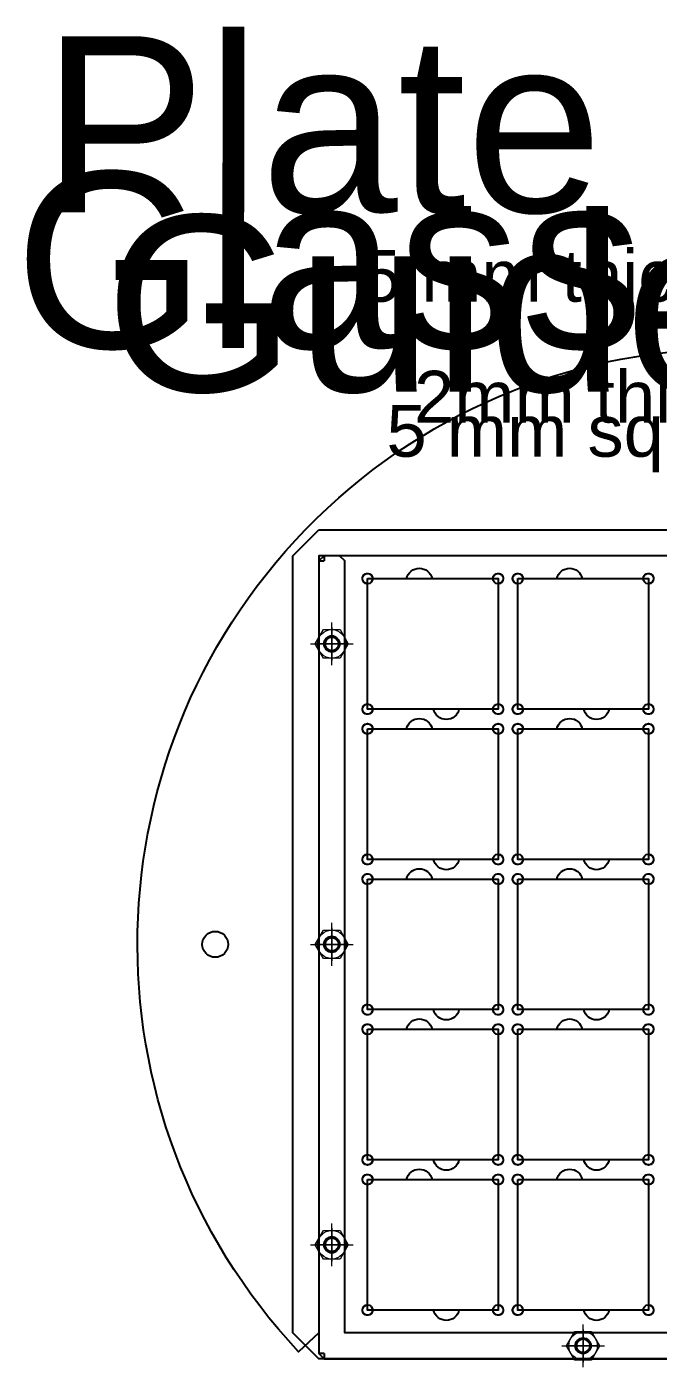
# Model space of a CAD drawing. Header units: millimetres. Extents: x -136 to 135, y -82 to 177.
# Drawn here: x -136.4 to -14.5, y -81.6 to 177.1 of the extents above; entities that cross this region are included whole.
import ezdxf

# ---------------------------------------------------------------- set-up
doc = ezdxf.new("R2010")
doc.units = ezdxf.units.MM
doc.linetypes.add('CENTER', pattern=[50.8, 31.75, -6.35, 6.35, -6.35])
doc.linetypes.add('HIDDEN', pattern=[9.525, 6.35, -3.175])
for name, color, linetype in [('Corner holes', 6, 'Continuous'), ('Glass holder', 1, 'Continuous'), ('Guide M3 Nuts', 7, 'Continuous'), ('Guide M3 Threaded Bars', 7, 'Continuous'), ('Guide rails', 3, 'Continuous'), ('Plate holder', 5, 'Continuous'), ('Square cut-outs', 7, 'Continuous')]:
    doc.layers.add(name, color=color, linetype=linetype)
doc.styles.add('Arial', font='arial.ttf')

msp = doc.modelspace()

# ---------------------------------------------------------------- linework, layer by layer
at = {"layer": 'Corner holes'}
for centre in [(-70.6, 70.6), (-45.4, 70.6), (-41.6, 70.6), (-16.4, 70.6), (-70.6, 45.4), (-45.4, 45.4), (-41.6, 45.4), (-16.4, 45.4), (-70.6, 41.6), (-45.4, 41.6), (-41.6, 41.6), (-16.4, 41.6), (-70.6, 16.4), (-45.4, 16.4), (-41.6, 16.4), (-16.4, 16.4), (-70.6, 12.6), (-70.6, 12.6), (-45.4, 12.6), (-45.4, 12.6), (-41.6, 12.6), (-41.6, 12.6), (-16.4, 12.6), (-16.4, 12.6), (-70.6, -12.6), (-70.6, -12.6), (-45.4, -12.6), (-45.4, -12.6), (-41.6, -12.6), (-41.6, -12.6), (-16.4, -12.6), (-16.4, -12.6), (-70.6, -16.4), (-70.6, -16.4), (-45.4, -16.4), (-45.4, -16.4), (-41.6, -16.4), (-41.6, -16.4), (-16.4, -16.4), (-16.4, -16.4), (-70.6, -41.6), (-70.6, -41.6), (-45.4, -41.6), (-45.4, -41.6), (-41.6, -41.6), (-41.6, -41.6), (-16.4, -41.6), (-16.4, -41.6), (-70.6, -45.4), (-70.6, -45.4), (-45.4, -45.4), (-45.4, -45.4), (-41.6, -45.4), (-41.6, -45.4), (-16.4, -45.4), (-16.4, -45.4), (-70.6, -70.6), (-70.6, -70.6), (-45.4, -70.6), (-45.4, -70.6), (-41.6, -70.6), (-41.6, -70.6), (-16.4, -70.6), (-16.4, -70.6)]:
    msp.add_circle(centre, 1, dxfattribs=at)
at = {"layer": 'Glass holder'}
for p, q in [((-80, 80, 2), (-80, 80)), ((-85, 75, 2), (-85, 75)), ((-69.6, 70.6, 2), (-69.6, 70.6)), ((-63.05, 70.6, 2), (-63.05, 70.6)), ((-58.15, 70.6), (-58.15, 70.6, 2)), ((-46.4, 70.6, 2), (-46.4, 70.6)), ((-40.6, 70.6, 2), (-40.6, 70.6)), ((-34.05, 70.6, 2), (-34.05, 70.6)), ((-29.15, 70.6), (-29.15, 70.6, 2)), ((-17.4, 70.6, 2), (-17.4, 70.6)), ((-70.6, 69.6, 2), (-70.6, 69.6)), ((-45.4, 69.6, 2), (-45.4, 69.6)), ((-41.6, 69.6, 2), (-41.6, 69.6)), ((-16.4, 69.6, 2), (-16.4, 69.6)), ((-70.6, 46.4, 2), (-70.6, 46.4)), ((-69.6, 45.4, 2), (-69.6, 45.4)), ((-57.85, 45.4, 2), (-57.85, 45.4)), ((-52.95, 45.4, 2), (-52.95, 45.4)), ((-46.4, 45.4, 2), (-46.4, 45.4)), ((-45.4, 46.4, 2), (-45.4, 46.4)), ((-41.6, 46.4, 2), (-41.6, 46.4)), ((-40.6, 45.4, 2), (-40.6, 45.4)), ((-28.85, 45.4, 2), (-28.85, 45.4)), ((-23.95, 45.4, 2), (-23.95, 45.4)), ((-17.4, 45.4, 2), (-17.4, 45.4)), ((-16.4, 46.4, 2), (-16.4, 46.4)), ((-69.6, 41.6, 2), (-69.6, 41.6)), ((-63.05, 41.6, 2), (-63.05, 41.6)), ((-58.15, 41.6), (-58.15, 41.6, 2)), ((-46.4, 41.6, 2), (-46.4, 41.6)), ((-40.6, 41.6, 2), (-40.6, 41.6)), ((-34.05, 41.6, 2), (-34.05, 41.6)), ((-29.15, 41.6), (-29.15, 41.6, 2)), ((-17.4, 41.6, 2), (-17.4, 41.6)), ((-70.6, 40.6, 2), (-70.6, 40.6)), ((-45.4, 40.6, 2), (-45.4, 40.6)), ((-41.6, 40.6, 2), (-41.6, 40.6)), ((-16.4, 40.6, 2), (-16.4, 40.6)), ((-70.6, 17.4, 2), (-70.6, 17.4)), ((-69.6, 16.4, 2), (-69.6, 16.4)), ((-57.85, 16.4, 2), (-57.85, 16.4)), ((-52.95, 16.4, 2), (-52.95, 16.4)), ((-46.4, 16.4, 2), (-46.4, 16.4)), ((-45.4, 17.4, 2), (-45.4, 17.4)), ((-41.6, 17.4, 2), (-41.6, 17.4)), ((-40.6, 16.4, 2), (-40.6, 16.4)), ((-28.85, 16.4, 2), (-28.85, 16.4)), ((-23.95, 16.4, 2), (-23.95, 16.4)), ((-17.4, 16.4, 2), (-17.4, 16.4)), ((-16.4, 17.4, 2), (-16.4, 17.4)), ((-70.6, 11.6, 2), (-70.6, 11.6)), ((-69.6, 12.6, 2), (-69.6, 12.6)), ((-63.05, 12.6, 2), (-63.05, 12.6)), ((-58.15, 12.6), (-58.15, 12.6, 2)), ((-46.4, 12.6, 2), (-46.4, 12.6)), ((-45.4, 11.6, 2), (-45.4, 11.6)), ((-41.6, 11.6, 2), (-41.6, 11.6)), ((-40.6, 12.6, 2), (-40.6, 12.6)), ((-34.05, 12.6, 2), (-34.05, 12.6)), ((-29.15, 12.6), (-29.15, 12.6, 2)), ((-17.4, 12.6, 2), (-17.4, 12.6)), ((-16.4, 11.6, 2), (-16.4, 11.6)), ((-70.6, -11.6, 2), (-70.6, -11.6)), ((-69.6, -12.6, 2), (-69.6, -12.6)), ((-57.85, -12.6, 2), (-57.85, -12.6)), ((-52.95, -12.6, 2), (-52.95, -12.6)), ((-46.4, -12.6, 2), (-46.4, -12.6)), ((-45.4, -11.6, 2), (-45.4, -11.6)), ((-41.6, -11.6, 2), (-41.6, -11.6)), ((-40.6, -12.6, 2), (-40.6, -12.6)), ((-28.85, -12.6, 2), (-28.85, -12.6)), ((-23.95, -12.6, 2), (-23.95, -12.6)), ((-17.4, -12.6, 2), (-17.4, -12.6)), ((-16.4, -11.6, 2), (-16.4, -11.6)), ((-70.6, -17.4, 2), (-70.6, -17.4)), ((-69.6, -16.4, 2), (-69.6, -16.4)), ((-63.05, -16.4, 2), (-63.05, -16.4)), ((-58.15, -16.4), (-58.15, -16.4, 2)), ((-46.4, -16.4, 2), (-46.4, -16.4)), ((-45.4, -17.4, 2), (-45.4, -17.4)), ((-41.6, -17.4, 2), (-41.6, -17.4)), ((-40.6, -16.4, 2), (-40.6, -16.4)), ((-34.05, -16.4, 2), (-34.05, -16.4)), ((-29.15, -16.4), (-29.15, -16.4, 2)), ((-17.4, -16.4, 2), (-17.4, -16.4)), ((-16.4, -17.4, 2), (-16.4, -17.4)), ((-70.6, -40.6, 2), (-70.6, -40.6)), ((-45.4, -40.6, 2), (-45.4, -40.6)), ((-41.6, -40.6, 2), (-41.6, -40.6)), ((-16.4, -40.6, 2), (-16.4, -40.6)), ((-69.6, -41.6, 2), (-69.6, -41.6)), ((-57.85, -41.6, 2), (-57.85, -41.6)), ((-52.95, -41.6, 2), (-52.95, -41.6)), ((-46.4, -41.6, 2), (-46.4, -41.6)), ((-40.6, -41.6, 2), (-40.6, -41.6)), ((-28.85, -41.6, 2), (-28.85, -41.6)), ((-23.95, -41.6, 2), (-23.95, -41.6)), ((-17.4, -41.6, 2), (-17.4, -41.6)), ((-70.6, -46.4, 2), (-70.6, -46.4)), ((-69.6, -45.4, 2), (-69.6, -45.4)), ((-63.05, -45.4, 2), (-63.05, -45.4)), ((-58.15, -45.4), (-58.15, -45.4, 2)), ((-46.4, -45.4, 2), (-46.4, -45.4)), ((-45.4, -46.4, 2), (-45.4, -46.4)), ((-41.6, -46.4, 2), (-41.6, -46.4)), ((-40.6, -45.4, 2), (-40.6, -45.4)), ((-34.05, -45.4, 2), (-34.05, -45.4)), ((-29.15, -45.4), (-29.15, -45.4, 2)), ((-17.4, -45.4, 2), (-17.4, -45.4)), ((-16.4, -46.4, 2), (-16.4, -46.4)), ((-70.6, -69.6, 2), (-70.6, -69.6)), ((-45.4, -69.6, 2), (-45.4, -69.6)), ((-41.6, -69.6, 2), (-41.6, -69.6)), ((-16.4, -69.6, 2), (-16.4, -69.6)), ((-69.6, -70.6, 2), (-69.6, -70.6)), ((-57.85, -70.6, 2), (-57.85, -70.6)), ((-52.95, -70.6, 2), (-52.95, -70.6)), ((-46.4, -70.6, 2), (-46.4, -70.6)), ((-40.6, -70.6, 2), (-40.6, -70.6)), ((-28.85, -70.6, 2), (-28.85, -70.6)), ((-23.95, -70.6, 2), (-23.95, -70.6)), ((-17.4, -70.6, 2), (-17.4, -70.6)), ((-85, -75, 2), (-85, -75)), ((-80, -80, 2), (-80, -80))]:
    msp.add_line(p, q, dxfattribs=at)
at = {"layer": 'Glass holder', "flags": 128}
for points in [[(-69.6, 70.6), (-63.05, 70.6, -0.816497), (-58.15, 70.6), (-46.4, 70.6, -2.414214), (-45.4, 69.6), (-45.4, 46.4, -2.414214), (-46.4, 45.4), (-52.95, 45.4, -0.816497), (-57.85, 45.4), (-69.6, 45.4, -2.414214), (-70.6, 46.4), (-70.6, 69.6, -2.414214), (-69.6, 70.6, 2.457587)], [(-69.6, 70.6), (-63.05, 70.6, -0.816497), (-58.15, 70.6), (-46.4, 70.6, -2.414214), (-45.4, 69.6), (-45.4, 46.4, -2.414214), (-46.4, 45.4), (-52.95, 45.4, -0.816497), (-57.85, 45.4), (-69.6, 45.4, -2.414214), (-70.6, 46.4), (-70.6, 69.6, -2.414214), (-69.6, 70.6, 2.457587)], [(-69.6, 70.6), (-63.05, 70.6, -0.816497), (-58.15, 70.6), (-46.4, 70.6, -2.414214), (-45.4, 69.6), (-45.4, 46.4, -2.414214), (-46.4, 45.4), (-52.95, 45.4, -0.816497), (-57.85, 45.4), (-69.6, 45.4, -2.414214), (-70.6, 46.4), (-70.6, 69.6, -2.414214), (-69.6, 70.6, 2.457587)], [(-69.6, 70.6), (-63.05, 70.6, -0.816497), (-58.15, 70.6), (-46.4, 70.6, -2.414214), (-45.4, 69.6), (-45.4, 46.4, -2.414214), (-46.4, 45.4), (-52.95, 45.4, -0.816497), (-57.85, 45.4), (-69.6, 45.4, -2.414214), (-70.6, 46.4), (-70.6, 69.6, -2.414214), (-69.6, 70.6, 2.457587)], [(-40.6, 70.6), (-34.05, 70.6, -0.816497), (-29.15, 70.6), (-17.4, 70.6, -2.414214), (-16.4, 69.6), (-16.4, 46.4, -2.414214), (-17.4, 45.4), (-23.95, 45.4, -0.816497), (-28.85, 45.4), (-40.6, 45.4, -2.414214), (-41.6, 46.4), (-41.6, 69.6, -2.414214), (-40.6, 70.6, 2.457587)], [(-40.6, 70.6), (-34.05, 70.6, -0.816497), (-29.15, 70.6), (-17.4, 70.6, -2.414214), (-16.4, 69.6), (-16.4, 46.4, -2.414214), (-17.4, 45.4), (-23.95, 45.4, -0.816497), (-28.85, 45.4), (-40.6, 45.4, -2.414214), (-41.6, 46.4), (-41.6, 69.6, -2.414214), (-40.6, 70.6, 2.457587)], [(-40.6, 70.6), (-34.05, 70.6, -0.816497), (-29.15, 70.6), (-17.4, 70.6, -2.414214), (-16.4, 69.6), (-16.4, 46.4, -2.414214), (-17.4, 45.4), (-23.95, 45.4, -0.816497), (-28.85, 45.4), (-40.6, 45.4, -2.414214), (-41.6, 46.4), (-41.6, 69.6, -2.414214), (-40.6, 70.6, 2.457587)], [(-40.6, 70.6), (-34.05, 70.6, -0.816497), (-29.15, 70.6), (-17.4, 70.6, -2.414214), (-16.4, 69.6), (-16.4, 46.4, -2.414214), (-17.4, 45.4), (-23.95, 45.4, -0.816497), (-28.85, 45.4), (-40.6, 45.4, -2.414214), (-41.6, 46.4), (-41.6, 69.6, -2.414214), (-40.6, 70.6, 2.457587)], [(-69.6, 41.6), (-63.05, 41.6, -0.816497), (-58.15, 41.6), (-46.4, 41.6, -2.414214), (-45.4, 40.6), (-45.4, 17.4, -2.414214), (-46.4, 16.4), (-52.95, 16.4, -0.816497), (-57.85, 16.4), (-69.6, 16.4, -2.414214), (-70.6, 17.4), (-70.6, 40.6, -2.414214), (-69.6, 41.6, 2.457587)], [(-69.6, 41.6), (-63.05, 41.6, -0.816497), (-58.15, 41.6), (-46.4, 41.6, -2.414214), (-45.4, 40.6), (-45.4, 17.4, -2.414214), (-46.4, 16.4), (-52.95, 16.4, -0.816497), (-57.85, 16.4), (-69.6, 16.4, -2.414214), (-70.6, 17.4), (-70.6, 40.6, -2.414214), (-69.6, 41.6, 2.457587)], [(-69.6, 41.6), (-63.05, 41.6, -0.816497), (-58.15, 41.6), (-46.4, 41.6, -2.414214), (-45.4, 40.6), (-45.4, 17.4, -2.414214), (-46.4, 16.4), (-52.95, 16.4, -0.816497), (-57.85, 16.4), (-69.6, 16.4, -2.414214), (-70.6, 17.4), (-70.6, 40.6, -2.414214), (-69.6, 41.6, 2.457587)], [(-69.6, 41.6), (-63.05, 41.6, -0.816497), (-58.15, 41.6), (-46.4, 41.6, -2.414214), (-45.4, 40.6), (-45.4, 17.4, -2.414214), (-46.4, 16.4), (-52.95, 16.4, -0.816497), (-57.85, 16.4), (-69.6, 16.4, -2.414214), (-70.6, 17.4), (-70.6, 40.6, -2.414214), (-69.6, 41.6, 2.457587)], [(-40.6, 41.6), (-34.05, 41.6, -0.816497), (-29.15, 41.6), (-17.4, 41.6, -2.414214), (-16.4, 40.6), (-16.4, 17.4, -2.414214), (-17.4, 16.4), (-23.95, 16.4, -0.816497), (-28.85, 16.4), (-40.6, 16.4, -2.414214), (-41.6, 17.4), (-41.6, 40.6, -2.414214), (-40.6, 41.6, 2.457587)], [(-40.6, 41.6), (-34.05, 41.6, -0.816497), (-29.15, 41.6), (-17.4, 41.6, -2.414214), (-16.4, 40.6), (-16.4, 17.4, -2.414214), (-17.4, 16.4), (-23.95, 16.4, -0.816497), (-28.85, 16.4), (-40.6, 16.4, -2.414214), (-41.6, 17.4), (-41.6, 40.6, -2.414214), (-40.6, 41.6, 2.457587)], [(-40.6, 41.6), (-34.05, 41.6, -0.816497), (-29.15, 41.6), (-17.4, 41.6, -2.414214), (-16.4, 40.6), (-16.4, 17.4, -2.414214), (-17.4, 16.4), (-23.95, 16.4, -0.816497), (-28.85, 16.4), (-40.6, 16.4, -2.414214), (-41.6, 17.4), (-41.6, 40.6, -2.414214), (-40.6, 41.6, 2.457587)], [(-40.6, 41.6), (-34.05, 41.6, -0.816497), (-29.15, 41.6), (-17.4, 41.6, -2.414214), (-16.4, 40.6), (-16.4, 17.4, -2.414214), (-17.4, 16.4), (-23.95, 16.4, -0.816497), (-28.85, 16.4), (-40.6, 16.4, -2.414214), (-41.6, 17.4), (-41.6, 40.6, -2.414214), (-40.6, 41.6, 2.457587)], [(-69.6, 12.6), (-63.05, 12.6, -0.816497), (-58.15, 12.6), (-46.4, 12.6, -2.414214), (-45.4, 11.6), (-45.4, -11.6, -2.414214), (-46.4, -12.6), (-52.95, -12.6, -0.816497), (-57.85, -12.6), (-69.6, -12.6, -2.414214), (-70.6, -11.6), (-70.6, 11.6, -2.414214), (-69.6, 12.6, 2.457587)], [(-69.6, 12.6), (-63.05, 12.6, -0.816497), (-58.15, 12.6), (-46.4, 12.6, -2.414214), (-45.4, 11.6), (-45.4, -11.6, -2.414214), (-46.4, -12.6), (-52.95, -12.6, -0.816497), (-57.85, -12.6), (-69.6, -12.6, -2.414214), (-70.6, -11.6), (-70.6, 11.6, -2.414214), (-69.6, 12.6, 2.457587)], [(-69.6, 12.6), (-63.05, 12.6, -0.816497), (-58.15, 12.6), (-46.4, 12.6, -2.414214), (-45.4, 11.6), (-45.4, -11.6, -2.414214), (-46.4, -12.6), (-52.95, -12.6, -0.816497), (-57.85, -12.6), (-69.6, -12.6, -2.414214), (-70.6, -11.6), (-70.6, 11.6, -2.414214), (-69.6, 12.6, 2.457587)], [(-69.6, 12.6), (-63.05, 12.6, -0.816497), (-58.15, 12.6), (-46.4, 12.6, -2.414214), (-45.4, 11.6), (-45.4, -11.6, -2.414214), (-46.4, -12.6), (-52.95, -12.6, -0.816497), (-57.85, -12.6), (-69.6, -12.6, -2.414214), (-70.6, -11.6), (-70.6, 11.6, -2.414214), (-69.6, 12.6, 2.457587)], [(-40.6, 12.6), (-34.05, 12.6, -0.816497), (-29.15, 12.6), (-17.4, 12.6, -2.414214), (-16.4, 11.6), (-16.4, -11.6, -2.414214), (-17.4, -12.6), (-23.95, -12.6, -0.816497), (-28.85, -12.6), (-40.6, -12.6, -2.414214), (-41.6, -11.6), (-41.6, 11.6, -2.414214), (-40.6, 12.6, 2.457587)], [(-40.6, 12.6), (-34.05, 12.6, -0.816497), (-29.15, 12.6), (-17.4, 12.6, -2.414214), (-16.4, 11.6), (-16.4, -11.6, -2.414214), (-17.4, -12.6), (-23.95, -12.6, -0.816497), (-28.85, -12.6), (-40.6, -12.6, -2.414214), (-41.6, -11.6), (-41.6, 11.6, -2.414214), (-40.6, 12.6, 2.457587)], [(-40.6, 12.6), (-34.05, 12.6, -0.816497), (-29.15, 12.6), (-17.4, 12.6, -2.414214), (-16.4, 11.6), (-16.4, -11.6, -2.414214), (-17.4, -12.6), (-23.95, -12.6, -0.816497), (-28.85, -12.6), (-40.6, -12.6, -2.414214), (-41.6, -11.6), (-41.6, 11.6, -2.414214), (-40.6, 12.6, 2.457587)], [(-40.6, 12.6), (-34.05, 12.6, -0.816497), (-29.15, 12.6), (-17.4, 12.6, -2.414214), (-16.4, 11.6), (-16.4, -11.6, -2.414214), (-17.4, -12.6), (-23.95, -12.6, -0.816497), (-28.85, -12.6), (-40.6, -12.6, -2.414214), (-41.6, -11.6), (-41.6, 11.6, -2.414214), (-40.6, 12.6, 2.457587)], [(-69.6, -16.4), (-63.05, -16.4, -0.816497), (-58.15, -16.4), (-46.4, -16.4, -2.414214), (-45.4, -17.4), (-45.4, -40.6, -2.414214), (-46.4, -41.6), (-52.95, -41.6, -0.816497), (-57.85, -41.6), (-69.6, -41.6, -2.414214), (-70.6, -40.6), (-70.6, -17.4, -2.414214), (-69.6, -16.4, 2.457587)], [(-69.6, -16.4), (-63.05, -16.4, -0.816497), (-58.15, -16.4), (-46.4, -16.4, -2.414214), (-45.4, -17.4), (-45.4, -40.6, -2.414214), (-46.4, -41.6), (-52.95, -41.6, -0.816497), (-57.85, -41.6), (-69.6, -41.6, -2.414214), (-70.6, -40.6), (-70.6, -17.4, -2.414214), (-69.6, -16.4, 2.457587)], [(-69.6, -16.4), (-63.05, -16.4, -0.816497), (-58.15, -16.4), (-46.4, -16.4, -2.414214), (-45.4, -17.4), (-45.4, -40.6, -2.414214), (-46.4, -41.6), (-52.95, -41.6, -0.816497), (-57.85, -41.6), (-69.6, -41.6, -2.414214), (-70.6, -40.6), (-70.6, -17.4, -2.414214), (-69.6, -16.4, 2.457587)], [(-69.6, -16.4), (-63.05, -16.4, -0.816497), (-58.15, -16.4), (-46.4, -16.4, -2.414214), (-45.4, -17.4), (-45.4, -40.6, -2.414214), (-46.4, -41.6), (-52.95, -41.6, -0.816497), (-57.85, -41.6), (-69.6, -41.6, -2.414214), (-70.6, -40.6), (-70.6, -17.4, -2.414214), (-69.6, -16.4, 2.457587)], [(-40.6, -16.4), (-34.05, -16.4, -0.816497), (-29.15, -16.4), (-17.4, -16.4, -2.414214), (-16.4, -17.4), (-16.4, -40.6, -2.414214), (-17.4, -41.6), (-23.95, -41.6, -0.816497), (-28.85, -41.6), (-40.6, -41.6, -2.414214), (-41.6, -40.6), (-41.6, -17.4, -2.414214), (-40.6, -16.4, 2.457587)], [(-40.6, -16.4), (-34.05, -16.4, -0.816497), (-29.15, -16.4), (-17.4, -16.4, -2.414214), (-16.4, -17.4), (-16.4, -40.6, -2.414214), (-17.4, -41.6), (-23.95, -41.6, -0.816497), (-28.85, -41.6), (-40.6, -41.6, -2.414214), (-41.6, -40.6), (-41.6, -17.4, -2.414214), (-40.6, -16.4, 2.457587)], [(-40.6, -16.4), (-34.05, -16.4, -0.816497), (-29.15, -16.4), (-17.4, -16.4, -2.414214), (-16.4, -17.4), (-16.4, -40.6, -2.414214), (-17.4, -41.6), (-23.95, -41.6, -0.816497), (-28.85, -41.6), (-40.6, -41.6, -2.414214), (-41.6, -40.6), (-41.6, -17.4, -2.414214), (-40.6, -16.4, 2.457587)], [(-40.6, -16.4), (-34.05, -16.4, -0.816497), (-29.15, -16.4), (-17.4, -16.4, -2.414214), (-16.4, -17.4), (-16.4, -40.6, -2.414214), (-17.4, -41.6), (-23.95, -41.6, -0.816497), (-28.85, -41.6), (-40.6, -41.6, -2.414214), (-41.6, -40.6), (-41.6, -17.4, -2.414214), (-40.6, -16.4, 2.457587)], [(-69.6, -45.4), (-63.05, -45.4, -0.816497), (-58.15, -45.4), (-46.4, -45.4, -2.414214), (-45.4, -46.4), (-45.4, -69.6, -2.414214), (-46.4, -70.6), (-52.95, -70.6, -0.816497), (-57.85, -70.6), (-69.6, -70.6, -2.414214), (-70.6, -69.6), (-70.6, -46.4, -2.414214), (-69.6, -45.4, 2.457587)], [(-69.6, -45.4), (-63.05, -45.4, -0.816497), (-58.15, -45.4), (-46.4, -45.4, -2.414214), (-45.4, -46.4), (-45.4, -69.6, -2.414214), (-46.4, -70.6), (-52.95, -70.6, -0.816497), (-57.85, -70.6), (-69.6, -70.6, -2.414214), (-70.6, -69.6), (-70.6, -46.4, -2.414214), (-69.6, -45.4, 2.457587)], [(-69.6, -45.4), (-63.05, -45.4, -0.816497), (-58.15, -45.4), (-46.4, -45.4, -2.414214), (-45.4, -46.4), (-45.4, -69.6, -2.414214), (-46.4, -70.6), (-52.95, -70.6, -0.816497), (-57.85, -70.6), (-69.6, -70.6, -2.414214), (-70.6, -69.6), (-70.6, -46.4, -2.414214), (-69.6, -45.4, 2.457587)], [(-69.6, -45.4), (-63.05, -45.4, -0.816497), (-58.15, -45.4), (-46.4, -45.4, -2.414214), (-45.4, -46.4), (-45.4, -69.6, -2.414214), (-46.4, -70.6), (-52.95, -70.6, -0.816497), (-57.85, -70.6), (-69.6, -70.6, -2.414214), (-70.6, -69.6), (-70.6, -46.4, -2.414214), (-69.6, -45.4, 2.457587)], [(-40.6, -45.4), (-34.05, -45.4, -0.816497), (-29.15, -45.4), (-17.4, -45.4, -2.414214), (-16.4, -46.4), (-16.4, -69.6, -2.414214), (-17.4, -70.6), (-23.95, -70.6, -0.816497), (-28.85, -70.6), (-40.6, -70.6, -2.414214), (-41.6, -69.6), (-41.6, -46.4, -2.414214), (-40.6, -45.4, 2.457587)], [(-40.6, -45.4), (-34.05, -45.4, -0.816497), (-29.15, -45.4), (-17.4, -45.4, -2.414214), (-16.4, -46.4), (-16.4, -69.6, -2.414214), (-17.4, -70.6), (-23.95, -70.6, -0.816497), (-28.85, -70.6), (-40.6, -70.6, -2.414214), (-41.6, -69.6), (-41.6, -46.4, -2.414214), (-40.6, -45.4, 2.457587)], [(-40.6, -45.4), (-34.05, -45.4, -0.816497), (-29.15, -45.4), (-17.4, -45.4, -2.414214), (-16.4, -46.4), (-16.4, -69.6, -2.414214), (-17.4, -70.6), (-23.95, -70.6, -0.816497), (-28.85, -70.6), (-40.6, -70.6, -2.414214), (-41.6, -69.6), (-41.6, -46.4, -2.414214), (-40.6, -45.4, 2.457587)], [(-40.6, -45.4), (-34.05, -45.4, -0.816497), (-29.15, -45.4), (-17.4, -45.4, -2.414214), (-16.4, -46.4), (-16.4, -69.6, -2.414214), (-17.4, -70.6), (-23.95, -70.6, -0.816497), (-28.85, -70.6), (-40.6, -70.6, -2.414214), (-41.6, -69.6), (-41.6, -46.4, -2.414214), (-40.6, -45.4, 2.457587)]]:
    msp.add_lwpolyline(points, format="xyb", dxfattribs=at)
at = {"layer": 'Glass holder'}
for points in [[(-80, 80, 0), (80, 80, 0), (85, 75, 0), (85, -75, 0), (80, -80, 0), (-80, -80, 0), (-85, -75, 0), (-85, 75, 0), (-80, 80, 0)], [(-80, 80, 2), (80, 80, 2), (85, 75, 2), (85, -75, 2), (80, -80, 2), (-80, -80, 2), (-85, -75, 2), (-85, 75, 2), (-80, 80, 2)]]:
    msp.add_polyline3d(points, dxfattribs=at)
for centre in [(-77.5, 58), (-77.5, 58, 2), (-77.5, 0), (-77.5, 0, 2), (-77.5, -58), (-77.5, -58, 2), (-29, -77.5), (-29, -77.5, 2)]:
    msp.add_circle(centre, 1.5, dxfattribs=at)
at = {"layer": 'Guide M3 Nuts', "color": 2, "linetype": 'CENTER', "lineweight": 0}
for p, q in [((-77.5, 53.87, -7), (-77.5, 62.13, -7)), ((-81.63, 58, -7), (-73.37, 58, -7)), ((-77.5, -4.13, -7), (-77.5, 4.13, -7)), ((-81.63, 0, -7), (-73.37, 0, -7)), ((-77.5, -62.13, -7), (-77.5, -53.87, -7)), ((-81.63, -58, -7), (-73.37, -58, -7)), ((-29, -81.63, -7), (-29, -73.37, -7)), ((-33.13, -77.5, -7), (-24.87, -77.5, -7))]:
    msp.add_line(p, q, dxfattribs=at)
at = {"layer": 'Guide M3 Nuts', "color": 1, "linetype": 'Continuous', "lineweight": 0}
for p, q in [((-80.68, 58, -7), (-79.09, 60.75, -7)), ((-79.09, 60.75, -7), (-75.91, 60.75, -7)), ((-75.91, 60.75, -7), (-74.32, 58, -7)), ((-79.09, 55.25, -7), (-80.68, 58, -7)), ((-74.32, 58, -7), (-75.91, 55.25, -7)), ((-75.91, 55.25, -7), (-79.09, 55.25, -7)), ((-80.68, 0, -7), (-79.09, 2.75, -7)), ((-79.09, 2.75, -7), (-75.91, 2.75, -7)), ((-75.91, 2.75, -7), (-74.32, 0, -7)), ((-79.09, -2.75, -7), (-80.68, 0, -7)), ((-74.32, 0, -7), (-75.91, -2.75, -7)), ((-75.91, -2.75, -7), (-79.09, -2.75, -7)), ((-80.68, -58, -7), (-79.09, -55.25, -7)), ((-79.09, -55.25, -7), (-75.91, -55.25, -7)), ((-75.91, -55.25, -7), (-74.32, -58, -7)), ((-79.09, -60.75, -7), (-80.68, -58, -7)), ((-74.32, -58, -7), (-75.91, -60.75, -7)), ((-75.91, -60.75, -7), (-79.09, -60.75, -7)), ((-32.18, -77.5, -7), (-30.59, -74.75, -7)), ((-30.59, -74.75, -7), (-27.41, -74.75, -7)), ((-27.41, -74.75, -7), (-25.82, -77.5, -7)), ((-30.59, -80.25, -7), (-32.18, -77.5, -7)), ((-25.82, -77.5, -7), (-27.41, -80.25, -7)), ((-27.41, -80.25, -7), (-30.59, -80.25, -7))]:
    msp.add_line(p, q, dxfattribs=at)
at = {"layer": 'Guide M3 Nuts', "color": 1, "linetype": 'Continuous', "lineweight": 0, "extrusion": (1, -6.12323e-17, -1.83697e-16)}
for p, q in [((-77.5, 54.82, -10), (-77.5, 61.18, -10)), ((-77.5, 61.18, -10), (-77.5, 61.18, -7.25)), ((-77.5, 61.18, -7.25), (-77.5, 60.75, -7)), ((-77.5, 60.75, -7), (-77.5, 55.25, -7)), ((-77.5, 59.59, -10), (-77.5, 59.59, -7.25)), ((-77.5, 56.41, -10), (-77.5, 56.41, -7.25)), ((-77.5, 55.25, -7), (-77.5, 54.82, -7.25)), ((-77.5, 54.82, -7.25), (-77.5, 54.82, -10)), ((-77.5, -3.18, -10), (-77.5, 3.18, -10)), ((-77.5, 3.18, -10), (-77.5, 3.18, -7.25)), ((-77.5, 3.18, -7.25), (-77.5, 2.75, -7)), ((-77.5, 2.75, -7), (-77.5, -2.75, -7)), ((-77.5, 1.59, -10), (-77.5, 1.59, -7.25)), ((-77.5, -1.59, -10), (-77.5, -1.59, -7.25)), ((-77.5, -2.75, -7), (-77.5, -3.18, -7.25)), ((-77.5, -3.18, -7.25), (-77.5, -3.18, -10)), ((-77.5, -61.18, -10), (-77.5, -54.82, -10)), ((-77.5, -54.82, -10), (-77.5, -54.82, -7.25)), ((-77.5, -54.82, -7.25), (-77.5, -55.25, -7)), ((-77.5, -55.25, -7), (-77.5, -60.75, -7)), ((-77.5, -56.41, -10), (-77.5, -56.41, -7.25)), ((-77.5, -59.59, -10), (-77.5, -59.59, -7.25)), ((-77.5, -60.75, -7), (-77.5, -61.18, -7.25)), ((-77.5, -61.18, -7.25), (-77.5, -61.18, -10)), ((-29, -80.68, -10), (-29, -74.32, -10)), ((-29, -74.32, -10), (-29, -74.32, -7.25)), ((-29, -74.32, -7.25), (-29, -74.75, -7)), ((-29, -74.75, -7), (-29, -80.25, -7)), ((-29, -75.91, -10), (-29, -75.91, -7.25)), ((-29, -79.09, -10), (-29, -79.09, -7.25)), ((-29, -80.25, -7), (-29, -80.68, -7.25)), ((-29, -80.68, -7.25), (-29, -80.68, -10))]:
    msp.add_line(p, q, dxfattribs=at)
at = {"layer": 'Guide M3 Nuts', "color": 1, "linetype": 'Continuous', "lineweight": 0, "extrusion": (0, -1, -1.83697e-16)}
for p, q in [((-80.68, 58, -10), (-74.32, 58, -10)), ((-80.25, 58, -7), (-80.68, 58, -7.25)), ((-80.68, 58, -7.25), (-80.68, 58, -10)), ((-74.75, 58, -7), (-80.25, 58, -7)), ((-79.09, 58, -10), (-79.09, 58, -7.25)), ((-75.91, 58, -10), (-75.91, 58, -7.25)), ((-74.32, 58, -7.25), (-74.75, 58, -7)), ((-74.32, 58, -10), (-74.32, 58, -7.25)), ((-80.68, 0, -10), (-74.32, 0, -10)), ((-80.25, 0, -7), (-80.68, 0, -7.25)), ((-80.68, 0, -7.25), (-80.68, 0, -10)), ((-74.75, 0, -7), (-80.25, 0, -7)), ((-79.09, 0, -10), (-79.09, 0, -7.25)), ((-75.91, 0, -10), (-75.91, 0, -7.25)), ((-74.32, 0, -7.25), (-74.75, 0, -7)), ((-74.32, 0, -10), (-74.32, 0, -7.25)), ((-80.68, -58, -10), (-74.32, -58, -10)), ((-80.25, -58, -7), (-80.68, -58, -7.25)), ((-80.68, -58, -7.25), (-80.68, -58, -10)), ((-74.75, -58, -7), (-80.25, -58, -7)), ((-79.09, -58, -10), (-79.09, -58, -7.25)), ((-75.91, -58, -10), (-75.91, -58, -7.25)), ((-74.32, -58, -7.25), (-74.75, -58, -7)), ((-74.32, -58, -10), (-74.32, -58, -7.25)), ((-32.18, -77.5, -10), (-25.82, -77.5, -10)), ((-31.75, -77.5, -7), (-32.18, -77.5, -7.25)), ((-32.18, -77.5, -7.25), (-32.18, -77.5, -10)), ((-26.25, -77.5, -7), (-31.75, -77.5, -7)), ((-30.59, -77.5, -10), (-30.59, -77.5, -7.25)), ((-27.41, -77.5, -10), (-27.41, -77.5, -7.25)), ((-25.82, -77.5, -7.25), (-26.25, -77.5, -7)), ((-25.82, -77.5, -10), (-25.82, -77.5, -7.25))]:
    msp.add_line(p, q, dxfattribs=at)
at = {"layer": 'Guide M3 Nuts', "color": 2, "linetype": 'CENTER', "lineweight": 0, "extrusion": (0, -1, -1.83697e-16)}
for p, q in [((-77.5, 58, -10.9), (-77.5, 58, -6.1)), ((-77.5, 0, -10.9), (-77.5, 0, -6.1)), ((-77.5, -58, -10.9), (-77.5, -58, -6.1)), ((-29, -77.5, -10.9), (-29, -77.5, -6.1))]:
    msp.add_line(p, q, dxfattribs=at)
at = {"layer": 'Guide M3 Nuts', "color": 2, "linetype": 'CENTER', "lineweight": 0, "extrusion": (1, -6.12323e-17, -1.83697e-16)}
for p, q in [((-77.5, 58, -10.9), (-77.5, 58, -6.1)), ((-77.5, 0, -10.9), (-77.5, 0, -6.1)), ((-77.5, -58, -10.9), (-77.5, -58, -6.1)), ((-29, -77.5, -10.9), (-29, -77.5, -6.1))]:
    msp.add_line(p, q, dxfattribs=at)
at = {"layer": 'Guide M3 Nuts', "color": 1, "linetype": 'Continuous', "lineweight": 0}
for centre, radius in [((-77.5, 58, -7), 2.75), ((-77.5, 58, -7), 1.25), ((-77.5, 0, -7), 2.75), ((-77.5, 0, -7), 1.25), ((-77.5, -58, -7), 2.75), ((-77.5, -58, -7), 1.25), ((-29, -77.5, -7), 2.75), ((-29, -77.5, -7), 1.25)]:
    msp.add_circle(centre, radius, dxfattribs=at)
at = {"layer": 'Guide M3 Nuts', "color": 1, "linetype": 'Continuous', "lineweight": 0, "extrusion": (1, 0, 0)}
for centre, radius, start, end in [((60.38, -8.41, -77.5), 1.41, 55.6158, 124.3842), ((58, -12.25, -77.5), 5.25, 72.412, 107.588), ((55.62, -8.41, -77.5), 1.41, 55.6158, 124.3842), ((2.38, -8.41, -77.5), 1.41, 55.6158, 124.3842), ((-2.38, -8.41, -77.5), 1.41, 55.6158, 124.3842), ((-55.62, -8.41, -77.5), 1.41, 55.6158, 124.3842), ((-58, -12.25, -77.5), 5.25, 72.412, 107.588), ((-60.38, -8.41, -77.5), 1.41, 55.6158, 124.3842), ((-75.12, -8.41, -29), 1.41, 55.6158, 124.3842), ((-77.5, -12.25, -29), 5.25, 72.412, 107.588), ((-79.88, -8.41, -29), 1.41, 55.6158, 124.3842)]:
    msp.add_arc(centre, radius, start, end, dxfattribs=at)
at = {"layer": 'Guide M3 Nuts', "color": 1, "linetype": 'Continuous', "lineweight": 0, "extrusion": (0, -1, 0)}
for centre, radius, start, end in [((-79.88, -8.41, -58), 1.41, 55.6158, 124.3842), ((-77.5, -12.25, -58), 5.25, 72.412, 107.588), ((-75.12, -8.41, -58), 1.41, 55.6158, 124.3842), ((-79.88, -8.41, 0), 1.41, 55.6158, 124.3842), ((-77.5, -12.25, 0), 5.25, 72.412, 107.588), ((-75.12, -8.41, 0), 1.41, 55.6158, 124.3842), ((-79.88, -8.41, 58), 1.41, 55.6158, 124.3842), ((-77.5, -12.25, 58), 5.25, 72.412, 107.588), ((-75.12, -8.41, 58), 1.41, 55.6158, 124.3842), ((-31.38, -8.41, 77.5), 1.41, 55.6158, 124.3842), ((-29, -12.25, 77.5), 5.25, 72.412, 107.588), ((-26.62, -8.41, 77.5), 1.41, 55.6158, 124.3842)]:
    msp.add_arc(centre, radius, start, end, dxfattribs=at)
at = {"layer": 'Guide M3 Nuts', "color": 1, "linetype": 'Continuous', "lineweight": 0}
for centre in [(-77.5, 58, -7), (-77.5, 0, -7), (-77.5, -58, -7), (-29, -77.5, -7)]:
    msp.add_arc(centre, 1.5, 70, 19.9992, dxfattribs=at)
at = {"layer": 'Guide M3 Nuts', "color": 1, "linetype": 'Continuous', "lineweight": 0, "extrusion": (1, -5.97906e-17, 0)}
msp.add_arc((0, -12.25, -77.5), 5.25, 72.412, 107.588, dxfattribs=at)
at = {"layer": 'Guide M3 Threaded Bars', "color": 2, "linetype": 'CENTER', "lineweight": 0}
for p, q in [((-77.5, 56.05, -20), (-77.5, 59.95, -20)), ((-79.45, 58, -20), (-75.55, 58, -20)), ((-77.5, -1.95, -20), (-77.5, 1.95, -20)), ((-79.45, 0, -20), (-75.55, 0, -20)), ((-77.5, -59.95, -20), (-77.5, -56.05, -20)), ((-79.45, -58, -20), (-75.55, -58, -20)), ((-30.95, -77.5, -20), (-27.05, -77.5, -20)), ((-29, -79.45, -20), (-29, -75.55, -20))]:
    msp.add_line(p, q, dxfattribs=at)
at = {"layer": 'Guide M3 Threaded Bars', "color": 1, "linetype": 'Continuous', "lineweight": 0}
for centre in [(-77.5, 58, -20), (-77.5, 0, -20), (-77.5, -58, -20), (-29, -77.5, -20)]:
    msp.add_circle(centre, 1.5, dxfattribs=at)
at = {"layer": 'Guide M3 Threaded Bars', "color": 3, "linetype": 'HIDDEN', "lineweight": 0}
for centre in [(-77.5, 58, -20), (-77.5, 0, -20), (-77.5, -58, -20), (-29, -77.5, -20)]:
    msp.add_arc(centre, 1.23, 30, 0, dxfattribs=at)
at = {"layer": 'Guide rails', "extrusion": (0, 0, -1)}
for p, q in [((-80, 74, -49), (-79, 74, -50)), ((-80, 74, -45), (-80, 74, -49)), ((-79, 75, -49), (-79, 74, -50)), ((-79, 75, -49), (-79, 75, -45)), ((-76, 75, -45), (-76, 75, -49))]:
    msp.add_line(p, q, dxfattribs=at)
at = {"layer": 'Guide rails'}
for p, q in [((-75, 74, -50), (-76, 75, -49)), ((-75, 74, -45), (-75, 74, -50)), ((-75, -75, -50), (-75, -75, -45)), ((-79, -79, -50), (-80, -79, -49)), ((-80, -79, -49), (-80, -79, -45)), ((-79, -79, -50), (-79, -80, -49)), ((-79, -80, -45), (-79, -80, -49))]:
    msp.add_line(p, q, dxfattribs=at)
at = {"layer": 'Guide rails', "color": 2, "linetype": 'CENTER', "lineweight": 0}
for p, q in [((-77.5, 59.95, -45), (-77.5, 56.05, -45)), ((-79.45, 58, -45), (-75.55, 58, -45)), ((-77.5, 1.95, -45), (-77.5, -1.95, -45)), ((-79.45, 0, -45), (-75.55, 0, -45)), ((-77.5, -56.05, -45), (-77.5, -59.95, -45)), ((-79.45, -58, -45), (-75.55, -58, -45)), ((-30.95, -77.5, -45), (-27.05, -77.5, -45)), ((-30.95, -77.5, -45), (-27.05, -77.5, -45)), ((-29, -79.45, -45), (-29, -75.55, -45)), ((-29, -79.45, -45), (-29, -75.55, -45))]:
    msp.add_line(p, q, dxfattribs=at)
at = {"layer": 'Guide rails', "color": 1, "linetype": 'Continuous', "lineweight": 0, "extrusion": (0, -1, -1.83697e-16)}
for p, q in [((-78.73, 58, -40), (-79, 58, -39.73)), ((-79, 58, -39.73), (-79, 58, -20.27)), ((-76, 58, -30), (-79, 58, -30)), ((-79, 58, -39.73), (-77.95, 58, -39.73)), ((-78.73, 58, -20), (-79, 58, -20.27)), ((-79, 58, -20.27), (-77.95, 58, -20.27)), ((-79, 58, -30), (-76, 58, -30)), ((-76.27, 58, -40), (-78.73, 58, -40)), ((-76.27, 58, -20), (-78.73, 58, -20)), ((-76, 58, -39.73), (-77.05, 58, -39.73)), ((-76, 58, -20.27), (-77.05, 58, -20.27)), ((-76, 58, -39.73), (-76.27, 58, -40)), ((-76, 58, -20.27), (-76.27, 58, -20)), ((-76, 58, -20.27), (-76, 58, -39.73)), ((-78.73, 0, -40), (-79, 0, -39.73)), ((-79, 0, -39.73), (-79, 0, -20.27)), ((-76, 0, -30), (-79, 0, -30)), ((-79, 0, -39.73), (-77.95, 0, -39.73)), ((-78.73, 0, -20), (-79, 0, -20.27)), ((-79, 0, -20.27), (-77.95, 0, -20.27)), ((-79, 0, -30), (-76, 0, -30)), ((-76.27, 0, -40), (-78.73, 0, -40)), ((-76.27, 0, -20), (-78.73, 0, -20)), ((-76, 0, -39.73), (-77.05, 0, -39.73)), ((-76, 0, -20.27), (-77.05, 0, -20.27)), ((-76, 0, -39.73), (-76.27, 0, -40)), ((-76, 0, -20.27), (-76.27, 0, -20)), ((-76, 0, -20.27), (-76, 0, -39.73)), ((-78.73, -58, -40), (-79, -58, -39.73)), ((-79, -58, -39.73), (-79, -58, -20.27)), ((-76, -58, -30), (-79, -58, -30)), ((-79, -58, -39.73), (-77.95, -58, -39.73)), ((-78.73, -58, -20), (-79, -58, -20.27)), ((-79, -58, -20.27), (-77.95, -58, -20.27)), ((-79, -58, -30), (-76, -58, -30)), ((-76.27, -58, -40), (-78.73, -58, -40)), ((-76.27, -58, -20), (-78.73, -58, -20)), ((-76, -58, -39.73), (-77.05, -58, -39.73)), ((-76, -58, -20.27), (-77.05, -58, -20.27)), ((-76, -58, -39.73), (-76.27, -58, -40)), ((-76, -58, -20.27), (-76.27, -58, -20)), ((-76, -58, -20.27), (-76, -58, -39.73)), ((-30.5, -77.5, -48), (-27.5, -77.5, -48)), ((-30.5, -77.5, -45), (-30.5, -77.5, -48)), ((-30.23, -77.5, -40), (-30.5, -77.5, -39.73)), ((-30.5, -77.5, -39.73), (-30.5, -77.5, -20.27)), ((-27.5, -77.5, -30), (-30.5, -77.5, -30)), ((-30.5, -77.5, -39.73), (-29.45, -77.5, -39.73)), ((-30.23, -77.5, -20), (-30.5, -77.5, -20.27)), ((-30.5, -77.5, -20.27), (-29.45, -77.5, -20.27)), ((-30.5, -77.5, -30), (-27.5, -77.5, -30)), ((-30.3, -77.5, -45), (-30.3, -77.5, -49.3)), ((-30.3, -77.5, -49.3), (-29, -77.5, -50.05)), ((-27.77, -77.5, -40), (-30.23, -77.5, -40)), ((-27.77, -77.5, -20), (-30.23, -77.5, -20)), ((-27.7, -77.5, -49.3), (-29, -77.5, -50.05)), ((-27.5, -77.5, -39.73), (-28.55, -77.5, -39.73)), ((-27.5, -77.5, -20.27), (-28.55, -77.5, -20.27)), ((-27.5, -77.5, -39.73), (-27.77, -77.5, -40)), ((-27.5, -77.5, -20.27), (-27.77, -77.5, -20)), ((-27.7, -77.5, -45), (-27.7, -77.5, -49.3)), ((-27.5, -77.5, -45), (-27.5, -77.5, -48)), ((-27.5, -77.5, -20.27), (-27.5, -77.5, -39.73))]:
    msp.add_line(p, q, dxfattribs=at)
at = {"layer": 'Guide rails', "color": 3, "linetype": 'HIDDEN', "lineweight": 0, "extrusion": (0, -1, -1.83697e-16)}
for p, q in [((-78.73, 58, -30), (-79, 58, -29.53)), ((-78.73, 58, -30), (-79, 58, -30.47)), ((-78.73, 58, -40), (-78.73, 58, -30)), ((-78.73, 58, -30), (-78.73, 58, -20)), ((-76.27, 58, -40), (-76.27, 58, -30)), ((-76.27, 58, -30), (-76, 58, -29.53)), ((-76.27, 58, -30), (-76.27, 58, -20)), ((-76.27, 58, -30), (-76, 58, -30.47)), ((-78.73, 0, -30), (-79, 0, -29.53)), ((-78.73, 0, -30), (-79, 0, -30.47)), ((-78.73, 0, -40), (-78.73, 0, -30)), ((-78.73, 0, -30), (-78.73, 0, -20)), ((-76.27, 0, -40), (-76.27, 0, -30)), ((-76.27, 0, -30), (-76, 0, -29.53)), ((-76.27, 0, -30), (-76.27, 0, -20)), ((-76.27, 0, -30), (-76, 0, -30.47)), ((-78.73, -58, -30), (-79, -58, -29.53)), ((-78.73, -58, -30), (-79, -58, -30.47)), ((-78.73, -58, -40), (-78.73, -58, -30)), ((-78.73, -58, -30), (-78.73, -58, -20)), ((-76.27, -58, -40), (-76.27, -58, -30)), ((-76.27, -58, -30), (-76, -58, -29.53)), ((-76.27, -58, -30), (-76.27, -58, -20)), ((-76.27, -58, -30), (-76, -58, -30.47)), ((-30.23, -77.5, -30), (-30.5, -77.5, -29.53)), ((-30.23, -77.5, -30), (-30.5, -77.5, -30.47)), ((-30.23, -77.5, -40), (-30.23, -77.5, -30)), ((-30.23, -77.5, -30), (-30.23, -77.5, -20)), ((-27.77, -77.5, -40), (-27.77, -77.5, -30)), ((-27.77, -77.5, -30), (-27.5, -77.5, -29.53)), ((-27.77, -77.5, -30), (-27.77, -77.5, -20)), ((-27.77, -77.5, -30), (-27.5, -77.5, -30.47))]:
    msp.add_line(p, q, dxfattribs=at)
at = {"layer": 'Guide rails', "color": 1, "linetype": 'Continuous', "lineweight": 0, "extrusion": (-1, 1.83697e-16, -1.83697e-16)}
for p, q in [((-77.5, 59.5, -48), (-77.5, 56.5, -48)), ((-77.5, 59.5, -45), (-77.5, 59.5, -48)), ((-77.5, 59.3, -45), (-77.5, 59.3, -49.3)), ((-77.5, 59.3, -49.3), (-77.5, 58, -50.05)), ((-77.5, 56.7, -49.3), (-77.5, 58, -50.05)), ((-77.5, 56.7, -45), (-77.5, 56.7, -49.3)), ((-77.5, 56.5, -45), (-77.5, 56.5, -48)), ((-77.5, 1.5, -48), (-77.5, -1.5, -48)), ((-77.5, 1.5, -45), (-77.5, 1.5, -48)), ((-77.5, 1.3, -45), (-77.5, 1.3, -49.3)), ((-77.5, 1.3, -49.3), (-77.5, 0, -50.05)), ((-77.5, -1.3, -49.3), (-77.5, 0, -50.05)), ((-77.5, -1.3, -45), (-77.5, -1.3, -49.3)), ((-77.5, -1.5, -45), (-77.5, -1.5, -48)), ((-77.5, -56.5, -48), (-77.5, -59.5, -48)), ((-77.5, -56.5, -45), (-77.5, -56.5, -48)), ((-77.5, -56.7, -45), (-77.5, -56.7, -49.3)), ((-77.5, -56.7, -49.3), (-77.5, -58, -50.05)), ((-77.5, -59.3, -49.3), (-77.5, -58, -50.05)), ((-77.5, -59.3, -45), (-77.5, -59.3, -49.3)), ((-77.5, -59.5, -45), (-77.5, -59.5, -48))]:
    msp.add_line(p, q, dxfattribs=at)
at = {"layer": 'Guide rails', "color": 1, "linetype": 'Continuous', "lineweight": 0, "extrusion": (1, -6.12323e-17, -1.83697e-16)}
for p, q in [((-77.5, 59.5, -20.27), (-77.5, 59.5, -39.73)), ((-77.5, 59.5, -39.73), (-77.5, 59.23, -40)), ((-77.5, 59.5, -30), (-77.5, 56.5, -30)), ((-77.5, 59.5, -39.73), (-77.5, 58.45, -39.73)), ((-77.5, 59.5, -20.27), (-77.5, 59.23, -20)), ((-77.5, 59.5, -20.27), (-77.5, 58.45, -20.27)), ((-77.5, 56.5, -30), (-77.5, 59.5, -30)), ((-77.5, 59.23, -40), (-77.5, 56.77, -40)), ((-77.5, 59.23, -20), (-77.5, 56.77, -20)), ((-77.5, 56.5, -39.73), (-77.5, 57.55, -39.73)), ((-77.5, 56.5, -20.27), (-77.5, 57.55, -20.27)), ((-77.5, 56.77, -40), (-77.5, 56.5, -39.73)), ((-77.5, 56.77, -20), (-77.5, 56.5, -20.27)), ((-77.5, 56.5, -39.73), (-77.5, 56.5, -20.27)), ((-77.5, 1.5, -20.27), (-77.5, 1.5, -39.73)), ((-77.5, 1.5, -39.73), (-77.5, 1.23, -40)), ((-77.5, 1.5, -30), (-77.5, -1.5, -30)), ((-77.5, 1.5, -39.73), (-77.5, 0.45, -39.73)), ((-77.5, 1.5, -20.27), (-77.5, 1.23, -20)), ((-77.5, 1.5, -20.27), (-77.5, 0.45, -20.27)), ((-77.5, -1.5, -30), (-77.5, 1.5, -30)), ((-77.5, 1.23, -40), (-77.5, -1.23, -40)), ((-77.5, 1.23, -20), (-77.5, -1.23, -20)), ((-77.5, -1.5, -39.73), (-77.5, -0.45, -39.73)), ((-77.5, -1.5, -20.27), (-77.5, -0.45, -20.27)), ((-77.5, -1.23, -40), (-77.5, -1.5, -39.73)), ((-77.5, -1.23, -20), (-77.5, -1.5, -20.27)), ((-77.5, -1.5, -39.73), (-77.5, -1.5, -20.27)), ((-77.5, -56.5, -20.27), (-77.5, -56.5, -39.73)), ((-77.5, -56.5, -39.73), (-77.5, -56.77, -40)), ((-77.5, -56.5, -30), (-77.5, -59.5, -30)), ((-77.5, -56.5, -39.73), (-77.5, -57.55, -39.73)), ((-77.5, -56.5, -20.27), (-77.5, -56.77, -20)), ((-77.5, -56.5, -20.27), (-77.5, -57.55, -20.27)), ((-77.5, -59.5, -30), (-77.5, -56.5, -30)), ((-77.5, -56.77, -40), (-77.5, -59.23, -40)), ((-77.5, -56.77, -20), (-77.5, -59.23, -20)), ((-77.5, -59.5, -39.73), (-77.5, -58.45, -39.73)), ((-77.5, -59.5, -20.27), (-77.5, -58.45, -20.27)), ((-77.5, -59.23, -40), (-77.5, -59.5, -39.73)), ((-77.5, -59.23, -20), (-77.5, -59.5, -20.27)), ((-77.5, -59.5, -39.73), (-77.5, -59.5, -20.27)), ((-29, -76, -20.27), (-29, -76, -39.73)), ((-29, -76, -39.73), (-29, -76.27, -40)), ((-29, -76, -30), (-29, -79, -30)), ((-29, -76, -39.73), (-29, -77.05, -39.73)), ((-29, -76, -20.27), (-29, -76.27, -20)), ((-29, -76, -20.27), (-29, -77.05, -20.27)), ((-29, -79, -30), (-29, -76, -30)), ((-29, -76.27, -40), (-29, -78.73, -40)), ((-29, -76.27, -20), (-29, -78.73, -20)), ((-29, -79, -39.73), (-29, -77.95, -39.73)), ((-29, -79, -20.27), (-29, -77.95, -20.27)), ((-29, -78.73, -40), (-29, -79, -39.73)), ((-29, -78.73, -20), (-29, -79, -20.27)), ((-29, -79, -39.73), (-29, -79, -20.27))]:
    msp.add_line(p, q, dxfattribs=at)
at = {"layer": 'Guide rails', "color": 3, "linetype": 'HIDDEN', "lineweight": 0, "extrusion": (1, -6.12323e-17, -1.83697e-16)}
for p, q in [((-77.5, 59.23, -30), (-77.5, 59.5, -29.53)), ((-77.5, 59.23, -30), (-77.5, 59.5, -30.47)), ((-77.5, 59.23, -40), (-77.5, 59.23, -30)), ((-77.5, 59.23, -30), (-77.5, 59.23, -20)), ((-77.5, 56.77, -40), (-77.5, 56.77, -30)), ((-77.5, 56.77, -30), (-77.5, 56.5, -29.53)), ((-77.5, 56.77, -30), (-77.5, 56.77, -20)), ((-77.5, 56.77, -30), (-77.5, 56.5, -30.47)), ((-77.5, 1.23, -30), (-77.5, 1.5, -29.53)), ((-77.5, 1.23, -30), (-77.5, 1.5, -30.47)), ((-77.5, 1.23, -40), (-77.5, 1.23, -30)), ((-77.5, 1.23, -30), (-77.5, 1.23, -20)), ((-77.5, -1.23, -40), (-77.5, -1.23, -30)), ((-77.5, -1.23, -30), (-77.5, -1.5, -29.53)), ((-77.5, -1.23, -30), (-77.5, -1.23, -20)), ((-77.5, -1.23, -30), (-77.5, -1.5, -30.47)), ((-77.5, -56.77, -30), (-77.5, -56.5, -29.53)), ((-77.5, -56.77, -30), (-77.5, -56.5, -30.47)), ((-77.5, -56.77, -40), (-77.5, -56.77, -30)), ((-77.5, -56.77, -30), (-77.5, -56.77, -20)), ((-77.5, -59.23, -40), (-77.5, -59.23, -30)), ((-77.5, -59.23, -30), (-77.5, -59.5, -29.53)), ((-77.5, -59.23, -30), (-77.5, -59.23, -20)), ((-77.5, -59.23, -30), (-77.5, -59.5, -30.47)), ((-29, -76.27, -30), (-29, -76, -29.53)), ((-29, -76.27, -30), (-29, -76, -30.47)), ((-29, -76.27, -40), (-29, -76.27, -30)), ((-29, -76.27, -30), (-29, -76.27, -20)), ((-29, -78.73, -40), (-29, -78.73, -30)), ((-29, -78.73, -30), (-29, -79, -29.53)), ((-29, -78.73, -30), (-29, -78.73, -20)), ((-29, -78.73, -30), (-29, -79, -30.47))]:
    msp.add_line(p, q, dxfattribs=at)
at = {"layer": 'Guide rails', "color": 2, "linetype": 'CENTER', "lineweight": 0, "extrusion": (-1, 1.83697e-16, -1.83697e-16)}
for p, q in [((-77.5, 58, -51.35), (-77.5, 58, -43.7)), ((-77.5, 0, -51.35), (-77.5, 0, -43.7)), ((-77.5, -58, -51.35), (-77.5, -58, -43.7))]:
    msp.add_line(p, q, dxfattribs=at)
at = {"layer": 'Guide rails', "color": 2, "linetype": 'CENTER', "lineweight": 0, "extrusion": (0, -1, -1.83697e-16)}
for p, q in [((-77.5, 58, -40.9), (-77.5, 58, -9.1)), ((-77.5, 0, -40.9), (-77.5, 0, -9.1)), ((-77.5, -58, -40.9), (-77.5, -58, -9.1)), ((-29, -77.5, -51.35), (-29, -77.5, -43.7)), ((-29, -77.5, -40.9), (-29, -77.5, -9.1))]:
    msp.add_line(p, q, dxfattribs=at)
at = {"layer": 'Guide rails', "color": 2, "linetype": 'CENTER', "lineweight": 0, "extrusion": (1, -6.12323e-17, -1.83697e-16)}
for p, q in [((-77.5, 58, -40.9), (-77.5, 58, -9.1)), ((-77.5, 0, -40.9), (-77.5, 0, -9.1)), ((-77.5, -58, -40.9), (-77.5, -58, -9.1)), ((-29, -77.5, -40.9), (-29, -77.5, -9.1))]:
    msp.add_line(p, q, dxfattribs=at)
at = {"layer": 'Guide rails', "flags": 128}
msp.add_lwpolyline([(-79, 75), (-80, 74), (-80, -79), (-79, -80), (79, -80), (80, -79), (80, 74), (79, 75), (76, 75), (75, 74), (75, -75), (-75, -75), (-75, 74), (-76, 75), (-79, 75)], dxfattribs=at)
msp.add_lwpolyline([(-79, 75), (-80, 74), (-80, -79), (-79, -80), (79, -80), (80, -79), (80, 74), (79, 75), (76, 75), (75, 74), (75, -75), (-75, -75), (-75, 74), (-76, 75), (-79, 75)], dxfattribs=at)
at = {"layer": 'Guide rails', "extrusion": (0, 0, -1)}
for centre in [(77.5, 58, 45), (77.5, 58, 48), (77.5, 0, 45), (77.5, 0, 48), (77.5, -58, 45), (77.5, -58, 48)]:
    msp.add_circle(centre, 1.5, dxfattribs=at)
at = {"layer": 'Guide rails', "color": 1, "linetype": 'Continuous', "lineweight": 0}
for centre in [(-77.5, 58, -45), (-77.5, 0, -45), (-77.5, -58, -45), (-29, -77.5, -45), (-29, -77.5, -45)]:
    msp.add_circle(centre, 1.3, dxfattribs=at)
at = {"layer": 'Guide rails'}
msp.add_circle((-29, -77.5, -48), 1.5, dxfattribs=at)
at = {"layer": 'Guide rails', "color": 1, "linetype": 'Continuous', "lineweight": 0}
for centre, start, end in [((-77.5, 58, -45), 340, 289.9992), ((-77.5, 0, -45), 340, 289.9992), ((-77.5, -58, -45), 340, 289.9992), ((-29, -77.5, -45), 70, 19.9992), ((-29, -77.5, -45), 70, 19.9992)]:
    msp.add_arc(centre, 1.5, start, end, dxfattribs=at)
at = {"layer": 'Plate holder'}
for p, q in [((-80, 75, -95), (-80, 75, -100)), ((-80, -75, -100), (-83.9, -78.65, -100)), ((-80, -75, -95), (-80, -75, -100)), ((-83.9, -78.65, -95), (-83.9, -78.65, -95)), ((-83.9, -78.65, -95), (-83.9, -78.65, -100))]:
    msp.add_line(p, q, dxfattribs=at)
at = {"layer": 'Plate holder', "flags": 128}
msp.add_lwpolyline([(-80, -75), (-83.9, -78.65, -2.308232), (83.9, -78.65), (80, -75), (80, 75), (-80, 75), (-80, -75)], format="xyb", dxfattribs=at)
msp.add_lwpolyline([(-80, -75), (-83.9, -78.65, -2.308232), (83.9, -78.65), (80, -75), (80, 75), (-80, 75), (-80, -75)], format="xyb", dxfattribs=at)
at = {"layer": 'Plate holder'}
for centre in [(-100, 0, -100), (-100, 0, -95)]:
    msp.add_circle(centre, 2.5, dxfattribs=at)
at = {"layer": 'Square cut-outs', "flags": 128}
for points in [[(-70.6, 70.6), (-45.4, 70.6), (-45.4, 45.4), (-70.6, 45.4)], [(-41.6, 70.6), (-16.4, 70.6), (-16.4, 45.4), (-41.6, 45.4)], [(-70.6, 41.6), (-45.4, 41.6), (-45.4, 16.4), (-70.6, 16.4)], [(-41.6, 41.6), (-16.4, 41.6), (-16.4, 16.4), (-41.6, 16.4)], [(-70.6, 12.6), (-45.4, 12.6), (-45.4, -12.6), (-70.6, -12.6)], [(-70.6, 12.6), (-45.4, 12.6), (-45.4, -12.6), (-70.6, -12.6)], [(-41.6, 12.6), (-16.4, 12.6), (-16.4, -12.6), (-41.6, -12.6)], [(-41.6, 12.6), (-16.4, 12.6), (-16.4, -12.6), (-41.6, -12.6)], [(-70.6, -16.4), (-45.4, -16.4), (-45.4, -41.6), (-70.6, -41.6)], [(-70.6, -16.4), (-45.4, -16.4), (-45.4, -41.6), (-70.6, -41.6)], [(-41.6, -16.4), (-16.4, -16.4), (-16.4, -41.6), (-41.6, -41.6)], [(-41.6, -16.4), (-16.4, -16.4), (-16.4, -41.6), (-41.6, -41.6)], [(-70.6, -45.4), (-45.4, -45.4), (-45.4, -70.6), (-70.6, -70.6)], [(-41.6, -45.4), (-16.4, -45.4), (-16.4, -70.6), (-41.6, -70.6)]]:
    msp.add_lwpolyline(points, close=True, dxfattribs=at)

# ---------------------------------------------------------------- texts
at = {"layer": 'Glass holder', "linetype": 'Continuous', "lineweight": -3, "style": 'Arial'}
for s, height, p in [('Glass Holder', 34, (-138.76, 115.1)), ('2mm thick stainless ', 10, (-61.64, 100.71))]:
    msp.add_text(s, height=height, dxfattribs=at).set_placement(p)
at = {"layer": 'Guide rails', "linetype": 'Continuous', "lineweight": -3, "style": 'Arial'}
for s, height, p in [('Guide rails', 34, (-121.31, 106.71, -50)), ('5 mm square section', 10, (-66.95, 94.13, -50))]:
    msp.add_text(s, height=height, dxfattribs=at).set_placement(p)
at = {"layer": 'Plate holder', "linetype": 'Continuous', "lineweight": -3, "style": 'Arial'}
for s, height, p in [('Plate Holder', 34, (-133.45, 141.31, -100)), ('5 mm thick stainless', 10, (-71.9, 124.05, -100))]:
    msp.add_text(s, height=height, dxfattribs=at).set_placement(p)

doc.saveas('drawing.dxf')
